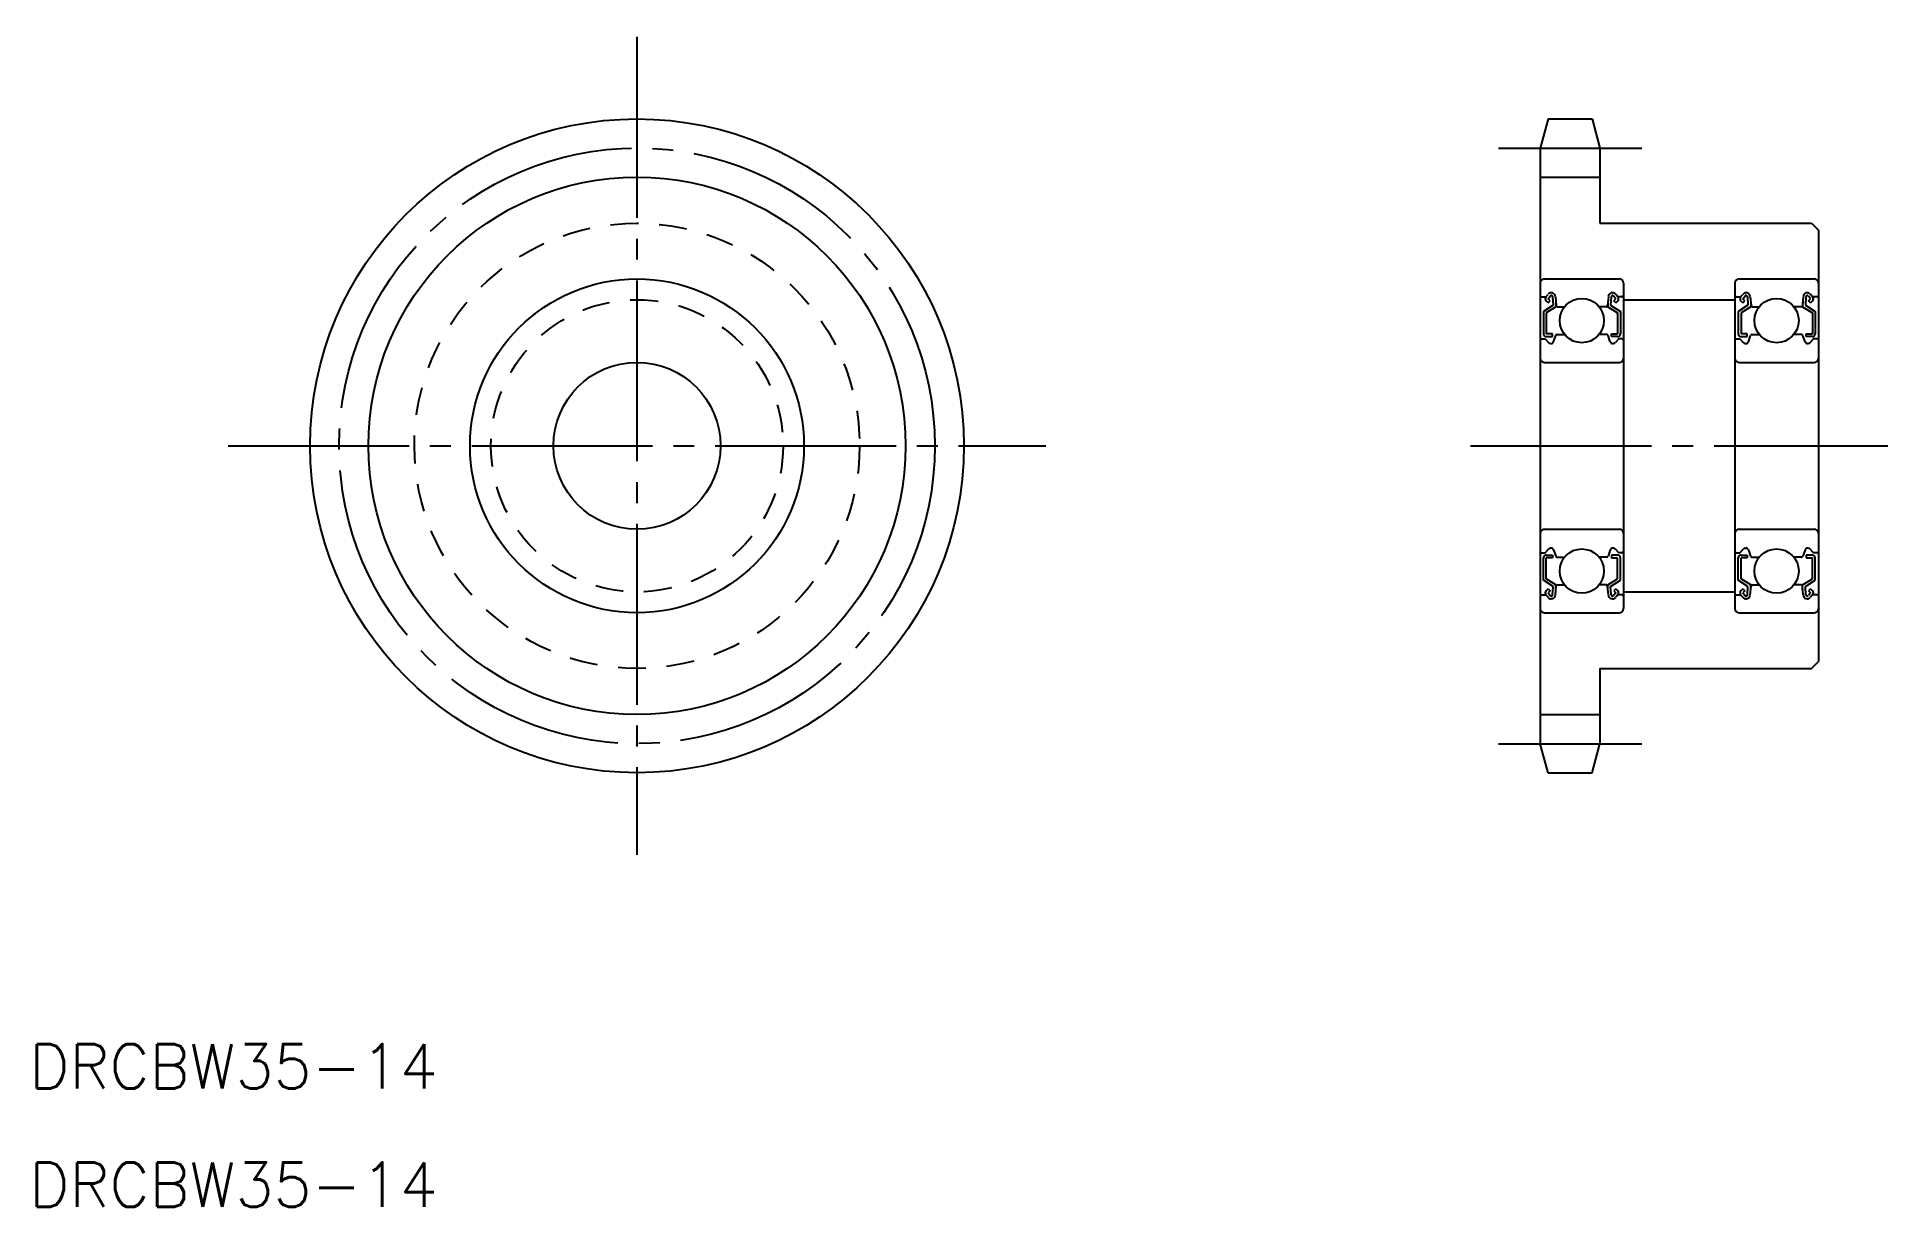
# Model space of a CAD drawing. Extents: x 96 to 229, y 284 to 368.
import ezdxf

# ---------------------------------------------------------------- set-up
doc = ezdxf.new("R2010")
doc.units = 0
doc.linetypes.add('CENTER', pattern=[17.5, 13, -1.5, 1.5, -1.5])
doc.linetypes.add('DASHED', pattern=[3.5, 2, -1.5])
doc.layers.get('0').update_dxf_attribs({"linetype": 'CONTINUOUS'})
doc.layers.add('CENTER', color=1, linetype='CENTER')
doc.styles.get("Standard").update_dxf_attribs({"font": 'txt.shx', "bigfont": '@extfont2.shx'})

msp = doc.modelspace()

# ---------------------------------------------------------------- linework, layer by layer
at = {"color": 7, "linetype": 'CONTINUOUS'}
for p, q in [((204.25, 362.6), (203.68, 360.5)), ((204.25, 362.6), (207.42, 362.6)), ((207.42, 362.6), (207.98, 360.5)), ((203.68, 360.5), (203.68, 317.69)), ((207.98, 360.5), (207.98, 355.1)), ((207.98, 355.1), (223.18, 355.1)), ((223.18, 355.1), (223.68, 354.6)), ((223.68, 354.6), (223.68, 323.6)), ((209.68, 349.6), (217.68, 349.6)), ((209.68, 346.85), (209.68, 346.85)), ((223.68, 346.85), (223.68, 346.85)), ((209.68, 339.1), (209.68, 339.1)), ((223.68, 339.1), (223.68, 339.1)), ((209.68, 328.6), (217.68, 328.6)), ((223.18, 323.1), (223.68, 323.6)), ((207.98, 323.1), (223.18, 323.1)), ((207.98, 323.1), (207.98, 317.69)), ((204.25, 315.6), (203.68, 317.69)), ((207.42, 315.6), (207.98, 317.69)), ((204.25, 315.6), (207.42, 315.6))]:
    msp.add_line(p, q, dxfattribs=at)
at = {"color": 3, "linetype": 'CONTINUOUS'}
for p, q in [((203.68, 358.41), (207.98, 358.41)), ((203.68, 319.79), (207.98, 319.79))]:
    msp.add_line(p, q, dxfattribs=at)
for p, q in [((203.68, 350.8), (203.68, 327.4)), ((203.98, 351.1), (209.38, 351.1)), ((204.09, 349.8), (204.25, 349.99)), ((209.27, 349.8), (209.11, 349.99)), ((209.68, 350.8), (209.68, 327.4)), ((217.68, 350.8), (217.68, 327.4)), ((217.98, 351.1), (223.38, 351.1)), ((218.09, 349.8), (218.25, 349.99)), ((223.27, 349.8), (223.11, 349.99)), ((223.68, 350.8), (223.68, 327.4)), ((203.78, 349.8), (204.09, 349.8)), ((204.62, 349.2), (203.92, 348.76)), ((203.92, 348.76), (203.92, 347.15)), ((204.25, 349.39), (204.11, 349.53)), ((204.82, 349.09), (204.12, 348.65)), ((204.12, 348.65), (204.12, 347.15)), ((204.25, 349.67), (204.41, 349.86)), ((204.39, 349.53), (204.25, 349.67)), ((204.25, 349.39), (204.39, 349.53)), ((204.58, 349.8), (204.62, 349.2)), ((204.78, 349.82), (204.84, 349.19)), ((204.82, 349.43), (204.82, 349.09)), ((204.94, 349.1), (205.45, 349.1)), ((208.43, 349.1), (207.92, 349.1)), ((208.59, 349.82), (208.53, 349.19)), ((208.55, 349.43), (208.55, 349.09)), ((208.55, 349.09), (209.25, 348.65)), ((208.78, 349.8), (208.75, 349.2)), ((208.75, 349.2), (209.45, 348.76)), ((209.12, 349.67), (208.96, 349.86)), ((208.98, 349.53), (209.12, 349.67)), ((209.12, 349.39), (208.98, 349.53)), ((209.12, 349.39), (209.26, 349.53)), ((209.25, 348.65), (209.25, 347.15)), ((209.58, 349.8), (209.27, 349.8)), ((209.45, 348.76), (209.45, 347.15)), ((217.78, 349.8), (218.09, 349.8)), ((218.62, 349.2), (217.92, 348.76)), ((217.92, 348.76), (217.92, 347.15)), ((218.25, 349.39), (218.11, 349.53)), ((218.82, 349.09), (218.12, 348.65)), ((218.12, 348.65), (218.12, 347.15)), ((218.25, 349.67), (218.41, 349.86)), ((218.39, 349.53), (218.25, 349.67)), ((218.25, 349.39), (218.39, 349.53)), ((218.58, 349.8), (218.62, 349.2)), ((218.78, 349.82), (218.84, 349.19)), ((218.82, 349.43), (218.82, 349.09)), ((218.94, 349.1), (219.45, 349.1)), ((222.43, 349.1), (221.92, 349.1)), ((222.59, 349.82), (222.53, 349.19)), ((222.55, 349.43), (222.55, 349.09)), ((222.55, 349.09), (223.25, 348.65)), ((222.78, 349.8), (222.75, 349.2)), ((222.75, 349.2), (223.45, 348.76)), ((223.12, 349.67), (222.96, 349.86)), ((222.98, 349.53), (223.12, 349.67)), ((223.12, 349.39), (222.98, 349.53)), ((223.12, 349.39), (223.26, 349.53)), ((223.25, 348.65), (223.25, 347.15)), ((223.58, 349.8), (223.27, 349.8)), ((223.45, 348.76), (223.45, 347.15)), ((203.78, 346.8), (204.03, 346.8)), ((204.03, 346.8), (204.27, 346.52)), ((204.57, 347.15), (204.12, 347.15)), ((204.12, 346.95), (204.57, 346.95)), ((204.42, 346.45), (204.46, 346.45)), ((204.57, 346.95), (204.57, 347.15)), ((204.65, 346.58), (204.81, 347.03)), ((204.9, 347.1), (205.45, 347.1)), ((208.47, 347.1), (207.92, 347.1)), ((208.72, 346.58), (208.56, 347.03)), ((208.8, 346.95), (208.8, 347.15)), ((208.8, 347.15), (209.25, 347.15)), ((209.25, 346.95), (208.8, 346.95)), ((208.95, 346.45), (208.91, 346.45)), ((209.33, 346.8), (209.1, 346.52)), ((209.58, 346.8), (209.33, 346.8)), ((217.78, 346.8), (218.03, 346.8)), ((218.03, 346.8), (218.27, 346.52)), ((218.57, 347.15), (218.12, 347.15)), ((218.12, 346.95), (218.57, 346.95)), ((218.42, 346.45), (218.46, 346.45)), ((218.57, 346.95), (218.57, 347.15)), ((218.65, 346.58), (218.81, 347.03)), ((218.9, 347.1), (219.45, 347.1)), ((222.47, 347.1), (221.92, 347.1)), ((222.72, 346.58), (222.56, 347.03)), ((222.8, 346.95), (222.8, 347.15)), ((222.8, 347.15), (223.25, 347.15)), ((223.25, 346.95), (222.8, 346.95)), ((222.95, 346.45), (222.91, 346.45)), ((223.33, 346.8), (223.1, 346.52)), ((223.58, 346.8), (223.33, 346.8)), ((203.98, 345.1), (209.38, 345.1)), ((217.98, 345.1), (223.38, 345.1)), ((203.98, 333.1), (209.38, 333.1)), ((217.98, 333.1), (223.38, 333.1)), ((203.78, 331.4), (204.03, 331.4)), ((204.03, 331.4), (204.27, 331.68)), ((204.42, 331.75), (204.46, 331.75)), ((204.65, 331.62), (204.81, 331.16)), ((208.72, 331.62), (208.56, 331.16)), ((208.95, 331.75), (208.91, 331.75)), ((209.33, 331.4), (209.1, 331.68)), ((209.58, 331.4), (209.33, 331.4)), ((217.78, 331.4), (218.03, 331.4)), ((218.03, 331.4), (218.27, 331.68)), ((218.42, 331.75), (218.46, 331.75)), ((218.65, 331.62), (218.81, 331.16)), ((222.72, 331.62), (222.56, 331.16)), ((222.95, 331.75), (222.91, 331.75)), ((223.33, 331.4), (223.1, 331.68)), ((223.58, 331.4), (223.33, 331.4)), ((203.92, 329.44), (203.92, 331.05)), ((204.12, 331.25), (204.57, 331.25)), ((204.12, 329.55), (204.12, 331.05)), ((204.57, 331.05), (204.12, 331.05)), ((204.23, 331.25), (204.23, 331.25)), ((204.34, 331.25), (204.34, 331.25)), ((204.57, 331.25), (204.57, 331.05)), ((204.9, 331.1), (205.45, 331.1)), ((208.47, 331.1), (207.92, 331.1)), ((209.25, 331.25), (208.8, 331.25)), ((208.8, 331.25), (208.8, 331.05)), ((208.8, 331.05), (209.25, 331.05)), ((209.25, 329.55), (209.25, 331.05)), ((209.45, 329.44), (209.45, 331.05)), ((217.92, 329.44), (217.92, 331.05)), ((218.12, 331.25), (218.57, 331.25)), ((218.12, 329.55), (218.12, 331.05)), ((218.57, 331.05), (218.12, 331.05)), ((218.23, 331.25), (218.23, 331.25)), ((218.34, 331.25), (218.34, 331.25)), ((218.57, 331.25), (218.57, 331.05)), ((218.9, 331.1), (219.45, 331.1)), ((222.47, 331.1), (221.92, 331.1)), ((223.25, 331.25), (222.8, 331.25)), ((222.8, 331.25), (222.8, 331.05)), ((222.8, 331.05), (223.25, 331.05)), ((223.25, 329.55), (223.25, 331.05)), ((223.45, 329.44), (223.45, 331.05)), ((204.62, 329), (203.92, 329.44)), ((204.25, 328.81), (204.11, 328.67)), ((204.82, 329.11), (204.12, 329.55)), ((204.25, 328.81), (204.39, 328.67)), ((204.39, 328.67), (204.25, 328.53)), ((204.58, 328.4), (204.62, 329)), ((204.78, 328.38), (204.84, 329.01)), ((204.82, 328.76), (204.82, 329.11)), ((204.94, 329.1), (205.45, 329.1)), ((208.43, 329.1), (207.92, 329.1)), ((208.59, 328.38), (208.53, 329.01)), ((208.55, 329.11), (209.25, 329.55)), ((208.55, 328.76), (208.55, 329.11)), ((208.75, 329), (209.45, 329.44)), ((208.78, 328.4), (208.75, 329)), ((209.12, 328.81), (208.98, 328.67)), ((208.98, 328.67), (209.12, 328.53)), ((209.12, 328.81), (209.26, 328.67)), ((218.62, 329), (217.92, 329.44)), ((218.25, 328.81), (218.11, 328.67)), ((218.82, 329.11), (218.12, 329.55)), ((218.25, 328.81), (218.39, 328.67)), ((218.39, 328.67), (218.25, 328.53)), ((218.58, 328.4), (218.62, 329)), ((218.78, 328.38), (218.84, 329.01)), ((218.82, 328.76), (218.82, 329.11)), ((218.94, 329.1), (219.45, 329.1)), ((222.43, 329.1), (221.92, 329.1)), ((222.59, 328.38), (222.53, 329.01)), ((222.55, 329.11), (223.25, 329.55)), ((222.55, 328.76), (222.55, 329.11)), ((222.75, 329), (223.45, 329.44)), ((222.78, 328.4), (222.75, 329)), ((223.12, 328.81), (222.98, 328.67)), ((222.98, 328.67), (223.12, 328.53)), ((223.12, 328.81), (223.26, 328.67)), ((203.78, 328.4), (204.09, 328.4)), ((204.09, 328.4), (204.25, 328.21)), ((204.25, 328.53), (204.41, 328.34)), ((209.12, 328.53), (208.96, 328.34)), ((209.27, 328.4), (209.11, 328.21)), ((209.58, 328.4), (209.27, 328.4)), ((217.78, 328.4), (218.09, 328.4)), ((218.09, 328.4), (218.25, 328.21)), ((218.25, 328.53), (218.41, 328.34)), ((223.12, 328.53), (222.96, 328.34)), ((223.27, 328.4), (223.11, 328.21)), ((223.58, 328.4), (223.27, 328.4)), ((203.98, 327.1), (209.38, 327.1)), ((217.98, 327.1), (223.38, 327.1))]:
    msp.add_line(p, q)
at = {"color": 7, "linetype": 'CONTINUOUS'}
for radius in [23.5, 12, 6]:
    msp.add_circle((138.76, 339.1), radius, dxfattribs=at)
at = {"color": 3, "linetype": 'CONTINUOUS'}
msp.add_circle((138.76, 339.1), 19.31, dxfattribs=at)
at = {"color": 3, "linetype": 'DASHED'}
for radius in [16, 10.5]:
    msp.add_circle((138.76, 339.1), radius, dxfattribs=at)
for centre in [(206.68, 348.1), (220.68, 348.1), (206.68, 330.1), (220.68, 330.1)]:
    msp.add_circle(centre, 1.59)
for centre, radius, start, end in [((203.98, 350.8), 0.3, 90, 180), ((204.48, 349.8), 0.3, 4.935, 139.9921), ((208.88, 349.8), 0.3, 40.0079, 175.065), ((209.38, 350.8), 0.3, 0, 90), ((217.98, 350.8), 0.3, 90, 180), ((218.48, 349.8), 0.3, 4.935, 139.9921), ((222.88, 349.8), 0.3, 40.0079, 175.065), ((223.38, 350.8), 0.3, 0, 90), ((203.78, 349.9), 0.1, 180, 270), ((204.25, 349.67), 0.2, 139.9921, 224.998), ((204.48, 349.8), 0.1, 3.0864, 139.9628), ((204.94, 349.2), 0.1, 184.935, 269.9989), ((208.43, 349.2), 0.1, 270.0011, 355.065), ((208.88, 349.8), 0.1, 40.0372, 176.9136), ((209.12, 349.67), 0.2, 315.002, 40.0079), ((209.58, 349.9), 0.1, 270, 0), ((217.78, 349.9), 0.1, 180, 270), ((218.25, 349.67), 0.2, 139.9921, 224.998), ((218.48, 349.8), 0.1, 3.0864, 139.9628), ((218.94, 349.2), 0.1, 184.935, 269.9989), ((222.43, 349.2), 0.1, 270.0011, 355.065), ((222.88, 349.8), 0.1, 40.0372, 176.9136), ((223.12, 349.67), 0.2, 315.002, 40.0079), ((223.58, 349.9), 0.1, 270, 0), ((203.78, 346.7), 0.1, 90, 180), ((204.12, 347.15), 0.2, 180, 270), ((204.42, 346.65), 0.2, 219.9863, 270), ((204.46, 346.65), 0.2, 270, 340.0584), ((204.9, 347), 0.1, 89.999, 160.0584), ((208.47, 347), 0.1, 19.9416, 90.001), ((208.91, 346.65), 0.2, 199.9416, 270), ((208.95, 346.65), 0.2, 270, 320.0137), ((209.25, 347.15), 0.2, 270, 0), ((209.58, 346.7), 0.1, 0, 90), ((217.78, 346.7), 0.1, 90, 180), ((218.12, 347.15), 0.2, 180, 270), ((218.42, 346.65), 0.2, 219.9863, 270), ((218.46, 346.65), 0.2, 270, 340.0584), ((218.9, 347), 0.1, 89.999, 160.0584), ((222.47, 347), 0.1, 19.9416, 90.001), ((222.91, 346.65), 0.2, 199.9416, 270), ((222.95, 346.65), 0.2, 270, 320.0137), ((223.25, 347.15), 0.2, 270, 0), ((223.58, 346.7), 0.1, 0, 90), ((203.98, 345.4), 0.3, 180, 270), ((209.38, 345.4), 0.3, 270, 0), ((217.98, 345.4), 0.3, 180, 270), ((223.38, 345.4), 0.3, 270, 0), ((203.98, 332.8), 0.3, 90, 180), ((209.38, 332.8), 0.3, 0, 90), ((217.98, 332.8), 0.3, 90, 180), ((223.38, 332.8), 0.3, 0, 90), ((203.78, 331.5), 0.1, 180, 270), ((204.42, 331.55), 0.2, 90, 140.0137), ((204.46, 331.55), 0.2, 19.9416, 90), ((208.91, 331.55), 0.2, 90, 160.0584), ((208.95, 331.55), 0.2, 39.9863, 90), ((209.58, 331.5), 0.1, 270, 0), ((217.78, 331.5), 0.1, 180, 270), ((218.42, 331.55), 0.2, 90, 140.0137), ((218.46, 331.55), 0.2, 19.9416, 90), ((222.91, 331.55), 0.2, 90, 160.0584), ((222.95, 331.55), 0.2, 39.9863, 90), ((223.58, 331.5), 0.1, 270, 0), ((204.12, 331.05), 0.2, 90, 180), ((204.9, 331.2), 0.1, 199.9416, 270.001), ((208.47, 331.2), 0.1, 269.999, 340.0584), ((209.25, 331.05), 0.2, 0, 90), ((218.12, 331.05), 0.2, 90, 180), ((218.9, 331.2), 0.1, 199.9416, 270.001), ((222.47, 331.2), 0.1, 269.999, 340.0584), ((223.25, 331.05), 0.2, 0, 90), ((204.25, 328.53), 0.2, 135.002, 220.0079), ((204.94, 329), 0.1, 90.0011, 175.065), ((208.43, 329), 0.1, 4.935, 89.9989), ((209.12, 328.53), 0.2, 319.9921, 44.998), ((218.25, 328.53), 0.2, 135.002, 220.0079), ((218.94, 329), 0.1, 90.0011, 175.065), ((222.43, 329), 0.1, 4.935, 89.9989), ((223.12, 328.53), 0.2, 319.9921, 44.998), ((203.78, 328.3), 0.1, 90, 180), ((203.98, 327.4), 0.3, 180, 270), ((204.48, 328.4), 0.3, 220.0079, 355.065), ((204.48, 328.4), 0.1, 220.0372, 356.9136), ((208.88, 328.4), 0.3, 184.935, 319.9921), ((208.88, 328.4), 0.1, 183.0864, 319.9628), ((209.38, 327.4), 0.3, 270, 0), ((209.58, 328.3), 0.1, 0, 90), ((217.78, 328.3), 0.1, 90, 180), ((217.98, 327.4), 0.3, 180, 270), ((218.48, 328.4), 0.3, 220.0079, 355.065), ((218.48, 328.4), 0.1, 220.0372, 356.9136), ((222.88, 328.4), 0.3, 184.935, 319.9921), ((222.88, 328.4), 0.1, 183.0864, 319.9628), ((223.38, 327.4), 0.3, 270, 0), ((223.58, 328.3), 0.1, 0, 90)]:
    msp.add_arc(centre, radius, start, end)
at = {"layer": 'CENTER', "color": 1, "linetype": 'CENTER'}
for p, q in [((138.76, 368.49), (138.76, 309.71)), ((200.68, 360.5), (210.98, 360.5)), ((109.38, 339.1), (168.15, 339.1)), ((198.68, 339.1), (228.68, 339.1)), ((200.68, 317.69), (210.98, 317.69))]:
    msp.add_line(p, q, dxfattribs=at)
msp.add_circle((138.76, 339.1), 21.41, dxfattribs=at)

# ---------------------------------------------------------------- texts
at = {"color": 7, "linetype": 'CONTINUOUS'}
for p in [(95.08, 292.9), (95.08, 284.39)]:
    msp.add_text('DRCBW35-14', height=3.2, dxfattribs=at).set_placement(p)

doc.saveas('drawing.dxf')
